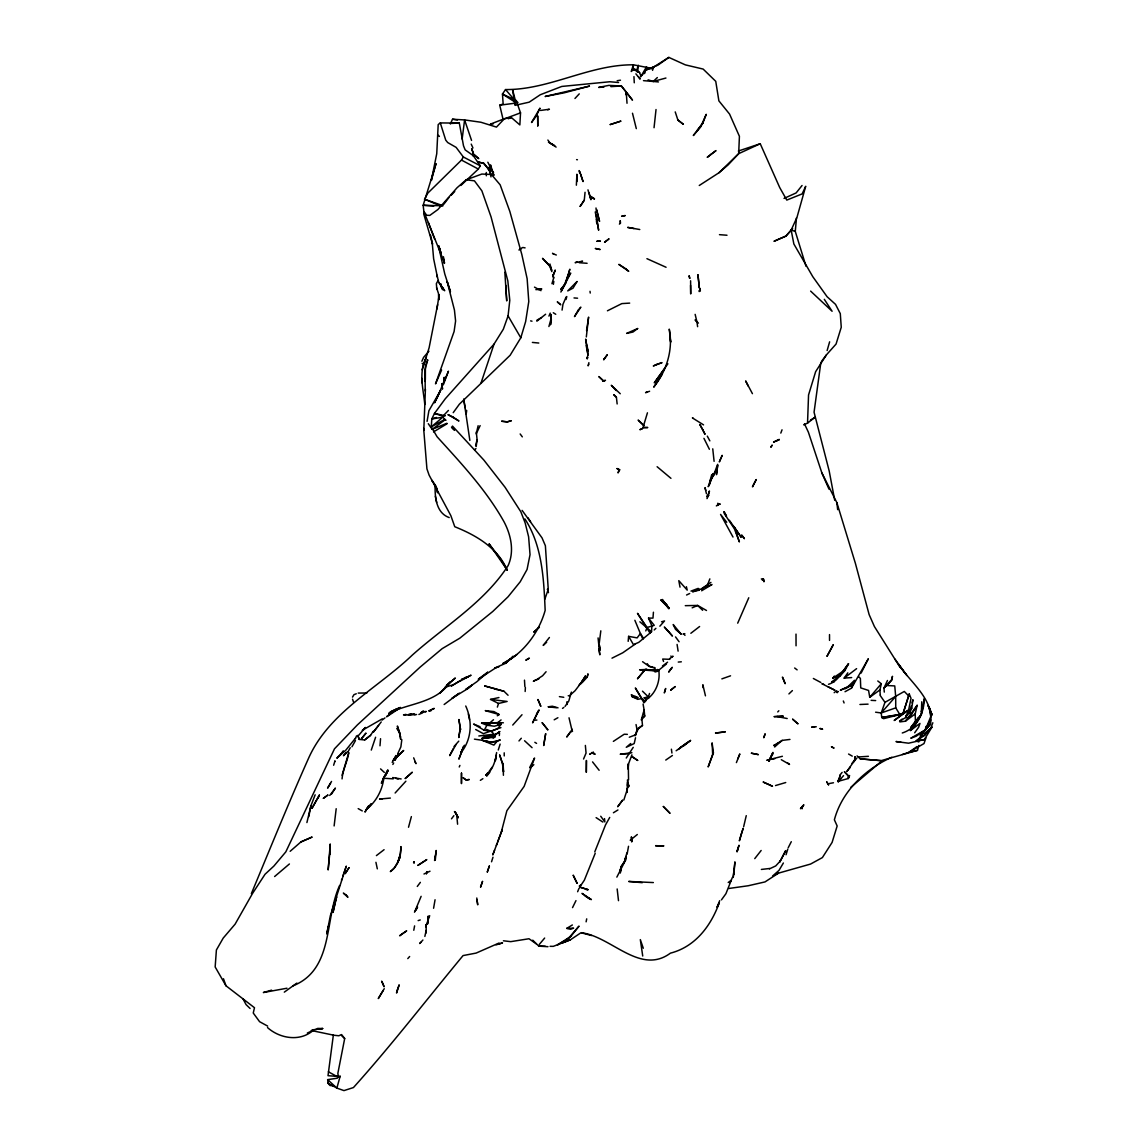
<?xml version="1.0" encoding="UTF-8"?>
<svg xmlns="http://www.w3.org/2000/svg" width="1148" height="1148" viewBox="0 0 1148 1148"><rect width="100%" height="100%" fill="white"/><g stroke="black" fill="none" stroke-linecap="round" stroke-linejoin="round"><path stroke-width="1.5" d="M803.657 424.846L807.532 423.138L808.551 394.969L815.625 371.694L826.345 354.962L836.06 344.056L841.254 327.28L840.293 313.619L835.529 304.363L827.091 296.715L812.813 276.725L793.856 243.979L791.159 230.074L796.97 217.388L805.709 186.292L802.122 193.912L786.782 200.082L779.722 187.569L760.234 143.73L738.336 151.034M424.789 404.555C423.354 388.813 418.245 372.096 426.382 357.186L423.827 364.763L429.108 347.787L437.618 304.651M627.138 788.934L626.894 792.479L627.612 781.831L628.501 786.825L629.219 785.275M426.095 933.023L426.224 924.556L425.678 926.78L429.696 915.674M631.73 840.867L631.701 841.958L631.386 836.849L631.73 840.867L630.941 839.877M330.05 851.615L330.237 843.967L328.156 869.954L330.237 848.3M900.807 742.067L895.985 741.551L908.585 743.201L924.355 739.556L931.961 727.143L924.614 735.337L920.294 735.983L930.468 724.201C934.673 699.347 910.436 682.787 898.54 664.29L905.801 674.091M628.1 764.554L627.97 769.045L628.731 763.32L631.917 754.824M329.978 854.299L330.007 853.136M914.669 732.783L918.63 727.258L919.964 723.427L910.292 730.645L914.712 725.622L921.313 714.501L921.758 701.758M436.57 287.703L438.507 293.587L438.68 300.015L439.139 294.735L436.958 308.999M586.327 336.909L588.608 317.092L586.556 330.61M423.669 213.743L432.538 244.094L430.514 234.981M733.83 874.446L734.06 869.165L733.213 877.445L734.921 861.875L734.246 870.084M576.368 185.201L576.884 174.238L576.956 181.556M520.532 112.863L503.068 119.349L499.724 105.2L517.031 102.933L520.532 112.863L519.857 124.917L511.362 117.541L504.46 118.689L490.397 124.127L493.138 123.898M633.122 70.128L633.423 64.819L650.93 68.191M625.904 856.58L625.488 860.239L621.47 866.166L620.293 872.753L621.47 866.166L624.555 861.402L625.904 856.58L625.488 860.239L616.849 877.129M480.137 425.607L476.219 433.887L478.128 425.721M443.917 382.184L444.219 377.319L443.372 384.68L448.452 371.191L437.775 396.333L434.518 402.833L440.76 390.076L428.907 410.711L427.07 421.345M658.507 670.906L657.675 671.02L666.457 663.989M525.153 691.483L525.397 687.552M634.858 620.279L640.397 633.553L637.14 637.886L628.616 636.351L633.466 644.645L638.762 642.349L651.533 631.787L651.892 625.875L648.52 618.126L652.982 618.098L653.427 612.228M499.337 735.509L499.495 733.141M466.26 413.711L466.504 410.267L466.231 413.739M627.368 785.375L627.612 781.831M441.062 286.77L441.248 284.073M628.559 779.994L628.272 763.621M425.42 389.158L423.799 430.371L426.927 468.872L429.094 475.085L450.848 515.639L454.766 526.731C476.033 535.284 497.385 547.539 507.115 569.795M587.446 356.497L587.259 358.951L587.661 357.071L587.073 358.205M379.988 745.798L380.548 738.695M460.836 185.502L478.343 169.057L480.295 165.8L473.292 155.654L465.155 149.886L463.505 145.796L459.315 123.094L440.287 122.922L438.192 124.572L436.742 153.717L431.361 180.394L436.039 163.604L423.153 205.291L423.885 211.619L444.491 262.892L443.343 258.673L444.405 263.366L443.458 256.736M400.049 858.173L400.968 846.593C400.839 855.777 398.227 866.051 390.32 871.619L394.18 868.232L398.356 861.301L400.049 855.375L397.639 862.722L400.049 855.375M333.379 1034.893L328.012 1075.69L340.21 1076.609M806.011 266.264L795.277 231.408L796.482 217.905M628.171 641.345L628.616 636.351M584.289 200.168L580.156 206.367L584.289 200.168L585.049 192.29M637.642 72.137L638.302 65.249L636.322 71.606M306.903 822.571L310.893 805.867L315.155 794.803M251.355 893.646C270.124 848.63 288.435 803.399 308.295 758.871C328.558 712.578 377.132 688.642 412.146 655.235C444.62 626.148 484.169 602.757 508.148 565.548C514.505 551.37 511.047 535.083 504.044 521.823C486.307 490.081 461.309 463.462 437.044 436.714L431.304 426.869L431.791 418.963L434.475 413.424L445.266 398.786L494.027 344.127L503.326 329.232L508.076 315.901L509.784 300.288L507.832 280.916L491.071 216.929L481.873 190.841L474.44 180.839L466.188 179.805L457.004 187.798L437.933 209.51L429.811 215.408L426.712 215.25L423.885 211.619M654.044 127.715L656.025 109.534M496.467 753.877L496.61 752.557M334.125 825.943L336.192 808.709M599.285 642.966L600.82 630.826M339.607 885.51C324.181 918.974 334.384 969.386 292.769 985.945M476.19 446.543L477.094 439.727L476.32 432.035M401.829 739.671L400.867 746.889L397.739 753.691M460.262 728.277L458.784 737.447L460.262 728.277L460.506 729.525L458.884 719.581L460.506 729.525M435.207 856.078L434.604 860.498L436.211 850.467L435.307 859.924M496.209 754.293L495.319 760.751L496.309 755.255C494.888 762.616 492.162 770.609 485.905 775.201L488 772.518M820.892 362.237L814.061 412.218L829.2 471.024L834.711 500.241M905.786 715.749L909.503 712.391L911.742 708.187L912.947 699.72L912.086 702.892M579.238 886.098L580.601 885.108L579.439 887.849M341.53 880.172L341.673 879.225M562.075 310.103L562.936 304.392L566.108 297.002M435.063 899.759L433.585 908.269M462.142 139.037L464.596 119.923L452.542 119.234L450.317 123.941M598.739 648.878L599.844 654.834L598.079 637.929M553.379 284.345L553.838 281.404M920.294 735.983L925.345 729.87L925.919 726.483M918.314 717.773L914.712 725.622L910.909 727.401L921.313 714.501L924.327 698.587C924.025 713.066 917.281 728.263 902.285 732.984M908.857 696.09L904.294 691.455L884.965 702.346L881.234 712.965L881.736 717.5L899.932 714.659L908.599 710.11L894.177 720.499L902.988 713.769L909.245 693.952L911.024 698.328L908.599 710.11L905.643 717.529L899.573 721.331L902.055 719.107M627.138 853.997L628.53 846.277M341.559 1034.535L344.687 1038.524L337.856 1073.38L338.502 1077.326L340.181 1076.063L336.881 1088.103L343.969 1090.6L353.441 1087.558C391.655 1045.039 426.511 999.707 463.06 955.581L476.119 953.084L499.15 942.982M328.4 926.135L326.75 933.984L330.337 915.745L346.309 866.123L342.893 875.867M413.782 930.267L414.6 925.876M626.894 852.892L624.555 861.402M643.095 704.097L644.128 710.038L641.789 718.146L642.493 725.464L638.604 727.947L635.102 735.811L637.04 729.755L636.049 724.56M308.74 816.745L310.893 805.867M586.111 921.83L586.714 918.859M501.489 831.367L506.885 810.689L524.134 786.394L534.566 758.024L529.687 767.524M884.29 692.101L883.96 688.025L891.752 679.846L892.484 676.301L891.881 678.827M475.616 445.682L477.094 439.727M424.86 936.424L426.138 930.526M746.257 815.654L743.66 826.66M880.2 694.612L879.942 689.891L881.305 683.734L877.775 680.979M910.909 727.401L915.43 721.346L915.2 713.927L917.123 705.331L905.442 721.202L899.817 721.905M625.674 94.61L626.248 92.113L621.369 85.985L608.827 85.383L598.668 87.42L603.905 87.09M635.533 737.748L634.184 743.56L626.263 747.291L630.754 743.517M588.881 362.668L588.135 365.853L588.752 364.217M568.145 274.874L564.228 285.694L560.669 289.583L565.648 283.025L569.839 269.206L567.385 278.103L570.714 273.066L560.87 292.051M514.735 104.454L515.868 100.335L502.465 94.05L505.536 89.558C549.375 89.989 589.355 64.431 633.423 64.819L631.199 71.535M582.022 682.802L587.145 677.205L587.876 674.192M566.05 299.499L566.796 296.543M739.054 845.387L737.073 851.673L738.164 847.411M587.145 677.205L587.963 673.991M408.516 827.249L411.371 816.615M594.764 851.888L605.527 824.91L609.717 817.433M618.959 469.647L618.069 472.919L619.676 469.805L617.064 468.571L619.676 469.805M708.703 485.762L711.731 474.641M911.225 706.063L909.503 712.391L911.44 714.644L905.442 721.202L915.2 713.927M647.443 412.806L643.296 426.554M699.218 291.578L700.093 288.449L700.337 291.09L699.218 290.846M595.224 853.28L584.361 880.157L580.457 885.983M548.902 326.534L551.27 318.068L551.069 314.452L551.327 320.45M644.588 73.572L646.525 66.785L640.656 76.93M827.134 350.542L829.631 341.817M571.36 692.101L568.791 701.012L565.074 706.364M857.068 755.901L860.268 758.871L881.133 760.65L917.453 750.376L918.888 745.411M737.073 851.673L738.91 845.445M840.35 774.728L838.27 781.788L843.55 775.618M453.216 412.663L459.387 404.182L510.143 355.263L520.805 337.799L525.626 321.641L528.783 301.537L527.133 278.706L521.823 254.483L509.856 211.505L500.155 184.828L491.416 174.482L481.844 174.051L466.188 179.805M551.944 283.714L553.695 277.888L552.906 274.903M664.491 692.416L665.682 688.484L664.29 692.933M472.718 155.755L473.163 153.014L471.613 148.766M423.684 364.849L422.148 369.828M707.469 497.5L709.464 490.985L706.996 498.619M662.152 374.176L653.714 387.163C666.672 370.833 673.302 349.824 669.255 329.132L670.69 342.176L670.001 337.397M710.598 481.715L713.095 473.636L710.899 480.481M786.036 854.743L787.772 849.147M333.637 765.242L335.015 760.837L334.757 761.669M498.275 749.974L500.126 744.105M902.988 713.769L881.736 717.5L883.601 718.662L902.988 713.769L909.245 693.952M491.545 861.775L492.994 857.212M634.414 697.568L631.744 696.406L637.757 699.333L641.847 698.515L644.229 701.241L643.971 702.791L635.346 687.968L641.847 698.515L645.377 701.729L646.066 699.835L644.215 697.797L648.39 696.951L649.524 693.435M623.838 800.013L627.554 788.504M497.357 707.111L498.533 703.466L507.129 701.457L490.526 699.419L498.533 703.466M802.065 807.532L803.844 804.762L800.457 808.723L802.495 806.197L802.122 808.737L801.548 807.962M652.552 70.329L653.614 67.072L668.839 57.4L685.37 64.876L703.136 69.067L715.749 81.336L718.878 100.852L729.583 114.111L739.412 136.311L738.681 153.66L728.162 164.853L718.978 172.745L699.261 185.488M342.061 775.259L348.791 752.571C347.471 761.555 342.707 769.935 342.061 778.904M480.983 383.145L494.027 344.127M352.508 697.109L353.971 694.669L356.282 693.765M371.278 750.075L375.597 737.246M925.962 737.92L924.011 743.56L908.857 752.327L902.357 754.494M552.891 276.582L555.259 270.038L552.733 276.166M428.017 918.888L428.749 916.879M645.779 630.912L647.027 627.497L654.245 625.344L648.52 618.126M721.59 456.804L722.135 455.34L719.322 461.926L721.03 458.081M634.155 70.401L634.6 69.196L639.594 72.568L640.728 75.596M713.41 475.703L715.362 471.656L709.966 481.026L713.41 475.703L717.629 464.323M780.812 433.097L782.032 429.811M497.558 842.288L502.307 829.545L496.352 845.416M414.5 912.244L421.129 896.33M494.573 850.18L492.779 854.93L496.955 843.866M732.324 877.574L725.923 893.704L721.461 899.86M930.669 728.449L932.836 722.752M461.754 751.639L458.87 759.158L463.562 746.559L461.109 752.571C471.785 739.154 472.66 721.375 465.744 706.006M702.877 123.123L706.235 114.312L700.481 127.256L693.32 135.521L702.877 123.123L696.994 130.671M709.851 578.879L707.455 585.121L701.945 588.795M736.399 762.602L739.829 753.92L737.848 758.828M577.631 891.738L578.836 888.71M355.406 738.666L356.554 735.811M930.468 724.201L925.345 729.87L910.809 738.221L916.219 736.184L925.345 729.87L930.77 716.625L929.048 706.738L932.033 714.86L928.072 705.532L932.033 714.86M838.829 781.157L848.3 778.516L849.391 775.933M583.557 759.015L586.054 753.102L585.365 745.425M421.876 361.233L423.598 357.372L428.936 351.216M459.243 766.979L459.903 765.415M548.945 316.116L550.236 313.103M848.3 778.516L849.592 775.517M737.705 623.163L748.769 597.764M441.578 370.058L435.523 383.877L454.106 331.499L455.598 320.981L454.436 310.032L447.16 281.59L450.432 291.678L444.75 273.87L438.708 246.92M381.423 783.137L383.949 777.397C382.456 790.168 376.142 801.993 365.911 809.828L371.292 803.83L366.93 808.823L368.508 806.37M318.226 797.731L319.388 795.134L312.012 808.235L319.388 795.134M381.452 783.094L387.809 769.964L384.566 776.105M883.874 688.326L887.447 680.477M463.95 746.372L461.109 752.571L464.495 745.21M921.198 711.502L922.633 708.373M768.93 760.952L772.934 752.414L768.73 761.282L772.934 753.849M838.169 780.238L838.27 781.788L840.379 774.541L842.13 772.389M561.544 290.616L565.648 283.025M572.536 907.623L575.966 900.635M709.808 483.222L708.173 486.695L710.095 483.337M533.849 720.255L538.828 710.239L532.586 722.853L533.849 720.255L536.891 720.069M861.129 673.058L868.333 658.765L851.414 688.212L845.028 691.713M851.414 688.212L854.499 680.305L847.281 687.308L840.322 690.206L853.481 684.151L845.028 688.843M788.202 847.755L791.288 841.699M453.36 748.482L449.7 755.614L456 744.578M849.692 767.854L850.194 767.194L846.808 771.556L854.514 760.579L855.188 756.647L854.514 760.579L852.046 763.262M780.382 860.9L785.691 850.639L779.707 862.062L780.382 860.9L775.732 865.922L769.404 868.907M443.788 204.272L448.868 197.628M392.86 764.453L393.678 762.932M480.065 726.727L473.622 724.058L484.226 730.271L486.896 725.249L490.454 725.019M839.389 676.488L844.985 670.375L848.515 663.788C842.46 671.006 838.384 681.453 828.512 684.308M440.961 206.037L424.545 199.235L427.888 193.051L461.482 160.074L463.347 157.003L456.129 147.375L447.706 142.553L445.74 140.142L440.287 122.922M925.345 729.87L930.669 719.968M348.274 751.352L350.24 747.735M416.006 909.991L417.556 907.121L415.26 910.866M392.186 762.401L396.003 755.47M544.841 599.184L548.256 589.355L545.386 545.731L542.014 537.852L522.11 510.386M351.948 746.788L355.464 740.575M657.675 671.02L658.737 670.217C660.531 680.721 655.939 693.679 646.066 699.835M382.657 779.377L384.767 775.747M383.217 990.394L378.295 998.573L384.264 988.686M368.58 805.896L364.978 812.067L367.489 808.049M331.528 781.429L327.582 788.145L330.552 783.266M848.831 776.249L848.142 777.411L848.487 775.675L844.354 771.714L847.382 775.058M783.381 862.995L778.99 870.399L772.561 876.053L778.488 873.14L810.545 864.071L822.384 857.585L832.085 842.445L837.165 825.986L834.381 819.815C841.8 791.431 865.535 768.801 891.824 757.25M626.248 758.024L633.237 747.348M911.44 714.644L917.123 705.331M621.125 868.72L619.805 870.858L621.47 866.166M331.528 794.043L335.403 788.073L329.734 795.464M359.281 739.412L357.817 735.481L359.281 739.412L364.648 739.958L370.56 735.323L373.114 731.391M905.643 717.529L911.742 708.187M665.338 367.647L654.288 382.858L667.892 363.787M536.518 713.999L539.13 710.124M572.278 729.31L566.71 737.03L570.341 732.166L572.565 731.219M392.975 760.636L395.83 756.475M834.252 681.74L831.697 681.883L839.877 675.655L848.515 663.788M851.658 677.564L844.182 678.109L847.812 672.843M489.191 771.327L492.191 767.165M340.683 754.423L343.295 750.821M420.369 882.353L417.284 886.443M545.63 314.236L536.877 321.196M641.847 75.553L645.98 70.028L657.919 65.149L668.839 57.4M821.796 361.017L826.345 354.962M729.497 882.669L731.305 880.243L728.205 882.511M438.134 280.485L436.355 283.613L436.8 288.909M378.582 725.464L373.287 732.18L381.222 721.949M451.494 818.84L453.876 815.654M844.985 670.375L839.877 675.655L832.845 678.124L834.395 676.072M754.753 858.632L761.153 850.481M549.418 637.47L543.176 645.406L546.635 642.306M486.666 776.22L489.852 772.217M802.05 185.502L796.138 192.921L784.027 198.432M578.85 685.442L584.963 677.794L575.062 690.723L569.408 695.803L568.217 695.745M570.814 936.409L579.023 926.12L567.743 939.179L557.469 944.876L570.814 936.409L562.233 943.01L570.355 939.839L581.06 932.693C611.253 936.223 640.067 975.628 670.418 953.156C695.372 946.741 710.956 925.891 719.365 902.543L717.055 907.264L719.681 900.678M355.464 738.221L345.806 750.175L336.838 758.197L341.013 753.877M363.213 730.185L365.437 727.445L358.406 735.653M500.026 739.972L497.156 741.221L493.87 745.109L482.304 740.273L474.44 739.154M539.259 944.474L544.654 938.06M853.251 762.372L856.925 758.01M858.632 676.66L860.369 678.396L860.742 687.896L868.562 690.45L869.754 697.295L881.305 683.734M915.43 721.346L921.313 714.501M518.982 740.948L521.307 738.25M546.089 671.738L542.574 675.77L535.599 680.319M791.159 230.074L785.892 236.101L774.226 241.18L785.892 236.101L792.665 228.624L791.159 230.074L795.277 231.408M638.604 727.947L637.04 729.755L642.493 725.464M875.608 712.205L881.234 712.965L895.684 696.42L894.751 685.93L886.93 685.514M346.294 752.457L343.439 755.728L347.701 751.653M453.991 746.573L458.769 741.149M407.784 958.609L409.635 956.514M777.727 743.287L774.541 746.918L782.233 740.388L789.967 739.427M659.856 626.191L664.534 620.924L661.521 621.8M512.74 725.048L522.01 714.73M395.127 792.995L405.875 781.2M422.894 940.04L419.694 943.527L420.914 942.264M485.905 775.201L488.201 772.719M574.961 98.484L579.252 93.878M513.07 656.168L505.694 663.3L494.745 668.036L498.878 666.845M777.741 711.932L778.832 710.77M504.46 118.689L496.467 127.098L480.912 122.248L464.596 119.923L471.555 140.415M891.752 679.846L883.96 688.025L891.594 680.09M451.207 195.174L454.737 191.486M382.083 720.097L384.982 717.887M680.061 747.664L690.536 740.474L676.143 750.763M448.409 410.439L443.96 415.045L445.252 415.648M655.006 671.982L658.435 671.092L639.623 669.786L647.027 669.442L645.119 669.571L637.556 678.683L645.119 669.571L658.737 670.217M446.515 685.643L450.188 681.984C436.814 702.748 409.779 703.093 389.516 712.793M692.804 592.038L699.62 588.953M654.202 629.965L655.881 628.343M718.978 172.745L738.681 153.66L760.234 143.73M788.92 693.923L792.393 690.594M678.411 749.429L686.49 743.215M592.067 197.743L594.535 198.834L592.339 197.585M643.483 80.647L653.241 81.465L657.345 77.562M881.549 761.196L850.654 787.471M446.5 685.844L455.326 678.023L446.472 685.456M530.218 767.955L533.834 764.668M487.713 672.312L476.836 681.725L465.83 689.417L472.302 684.796L468.728 688.068L452.025 698.271L457.837 694.167M505.694 663.3L510.803 658.722L502.824 663.601C523.588 653.341 539.043 632.376 545.156 610.377C543.808 579.381 542.387 545.759 524.909 518.953M834.194 692.689L835.041 691.928M924.355 739.556L916.204 740.948L921.457 736.342M924.083 734.046L931.961 727.143M290.157 851.299L300.891 841.943L311.897 837.15L300.891 841.943M481.586 723.125L497.744 722.652L501.131 724.302L494.401 726.21L486.896 725.249L481.586 723.125L489.191 723.47L493.482 719.739M274.616 876.541L289.411 863.97M442.54 417.384L431.304 426.869L444.807 419.393M619.403 224.118L620.394 223.286L620.264 220.789L620.394 223.286M634.887 644.315L622.776 652.781L611.999 658.163M386.575 716.682L396.218 709.148L389.186 712.721M489.191 723.47L497.744 722.652L501.073 719.925M630.209 840.236L637.312 834.51M763.463 579.109L762.272 580.07L763.449 579.123L763.951 581.792L763.463 579.109L761.339 578.922M493.009 738.379L495.032 736.772L481.916 738.394L495.032 736.772M683.706 745.884L690.536 740.474M782.233 740.388L773.723 745.497L777.11 744.263M474.511 449.729L475.946 448.595M807.532 423.138L814.922 417.341L810.459 420.154M364.648 739.958L370.56 735.323M444.147 704.513L459.3 693.134M395.902 757.824L403.694 750.462L396.132 757.723M608.641 239.085L604.566 242.257L609.043 238.899M699.606 626.521L690.852 633.28M710.942 582.423L700.61 589.355M499.767 731.592L491.545 737.49L482.677 737.633L496.223 734.333L482.677 737.633M376.401 855.604L384.078 849.692M844.182 678.109L856.609 668.638M487.556 672.269L478.286 679.214L496.094 667.634M662.425 666.041L667.576 662.195M428.276 423.698L432.179 429.366L444.965 419.838M562.52 708.402L563.84 707.426M422.938 711.272L420.699 712.922L423.856 711.416L420.699 712.922L423.067 711.286M516.873 654.547L510.917 658.938L511.664 658.392M837.94 780.712L840.623 778.746M869.754 697.295L879.942 689.891M491.545 737.49L499.61 731.649M651.002 68.966L653.614 67.072L645.98 70.028M669.557 658.737L673.058 656.211L671.652 657.087L670.891 656.01M284.302 992.145L296.887 983.09M917.065 746.516L908.857 752.327L917.453 750.376M701.615 590.775L711.99 584.504L705.446 587.633M776.737 440.76L779.248 439.512L773.623 442.066L779.248 439.512M665.754 760.062L672.412 755.484M519.786 249.503L521.795 248.126L518.925 250.006M417.843 865.391L426.798 859.594L417.915 865.377M832.845 678.124L843.579 670.92M916.204 740.948L924.614 735.337M386.919 716.625L400.336 707.728M497.271 715.792L499.165 714.544L493.941 711.588L485.274 710.626L499.165 714.544M480.352 780.324L482.877 778.688M778.488 873.14L764.999 881.922L748.209 885.754L728.679 888.495M592.038 752.758L589.656 754.279L590.632 753.82M362.309 730.3L382.241 718.878M613.405 812.755L617.94 809.971M533.361 681.309L535.972 679.716M613.362 741.378L624.182 734.246L627.368 734.361M566.753 928.373L573.627 928.158L570.671 929.277L566.753 928.373L572.364 924.972M433.514 431.906L447.117 423.727M526.258 659.928L529.343 658.134L525.813 660.157M536.934 320.163L541.497 317.58M647.501 391.683L645.578 392.688L649.61 391.253M554.183 719.81L557.899 717.715M400.408 707.383L388.813 713.898L399.404 708.086M404.971 715.017L416.566 714.53M607.436 310.792L621.843 303.603L629.678 303.115M460.104 681.123L471.067 675.196L461.525 679.458M423.21 363.902L422.148 363.342M716.338 505.924L718.878 504.661L717.385 505.02M428.85 710.985L434.245 708.402L430.443 710.138M686.561 595.008L689.675 593.516M642.564 428.419L639.866 429.696L642.521 428.577M423.985 874.001L429.998 871.217M730.544 675.813L721.862 678.87M390.951 711.559L399.016 707.871M413.797 861.99L413.567 862.579M307.32 1033.042L313.174 1030.373C300.102 1041.968 279.825 1038.624 267.513 1027.575M418.891 714.472L422.708 712.779M692.172 607.837L697.64 605.441L706.494 610.492M577.229 261.816L575.148 262.691L582.581 261.17L579.252 262.72L587.102 263.294M432.179 429.366L446.873 423.268M533.906 680.936L538.828 678.927M461.353 679.602L468.427 676.746L465.069 677.607M508.263 118.761L511.362 117.541M500.915 727.631L483.365 733.658L475.674 729.511M570.355 939.839L553.293 946.354L550.064 946.311M629.291 737.231L636.064 734.648M444.793 687.408L451.465 685.256M698.242 588.364L691.01 591.091L699.247 590.216L693.952 590.904M499.724 105.2L503.14 103.937L502.465 94.05L515.337 102.287M629.448 753.576L620.221 754.25L631.902 752.701M881.234 712.965L895.741 707.857L895.684 696.42M547.668 109.821L549.404 109.232L540.55 110.452M436.47 417.456L431.791 418.963L443.515 417.097M418.145 920.61L420.254 919.935M425.879 711.473L424.545 711.904L426.324 711.516M766.634 760.249L782.405 756.288M500.026 740.058L493.009 742.139L484.312 741.206M496.051 944.89L502.537 942.881L497.931 944.287M775.531 785.548L785.734 782.534M271.574 990.15L263.366 992.532L286.971 988.227M507.631 421.79L511.334 420.742L507.1 421.847L501.719 421.244L507.1 421.847M648.103 79.843L653.241 81.465L665.94 78.035M635.648 69.612L631.658 70.688L634.6 69.196L639.594 72.568M683.017 634.083L684.811 633.639M404.412 714.687L403.508 714.917L405.947 714.372M768.112 759.804L774.929 758.656M605.183 380.433L602.686 381.036L605.484 380.375M515.036 105.358L529.185 102.172L540.263 94.753L561.788 86.444L609.818 81.752L618.571 82.513M490.526 699.419L498.921 697.539M591.837 198.059L593.243 198.001L591.177 196.495M621.656 216.283L625.215 215.566L621.958 216.14M829.243 783.539L833.462 782.764M408.458 715.032L414.313 714.013M538.125 289.583L541.799 288.98L535.872 289.655M617.165 80.733L620.465 80.202M333.508 1085.764L329.993 1085.506L328.012 1083.181L327.654 1079.637L337.34 1078.202M431.131 710.44L429.165 710.727L431.261 710.526M556.292 707.728L548.314 706.795L552.332 706.221L558.043 707.842M315.614 1029.469L322.703 1028.536L317.537 1028.407M312.227 1029.9L322.703 1028.536M469.245 779.506L466.045 779.923L463.433 778.014M490.067 742.082L482.304 740.273L490.067 742.082L497.156 741.221M814.707 726.799L811.622 727.129L816.285 726.77M469.13 779.549L466.045 779.923L463.161 777.799M478.845 735.968L494.071 734.218L491.358 731.419L486.522 729.411M761.368 869.438L769.82 868.476M450.547 123.439L459.315 123.094M390.377 798.075L379.572 799.051L382.37 798.793M678.253 662.066L681.324 661.808M410.094 714.271L411.917 714.142L408.889 714.257M497.572 724.546L501.131 724.302L497.816 728.463L491.358 731.419L484.226 730.271M858.474 756.977L868.433 756.302M596.874 241.295L600.404 241.066L597.147 241.224M610.894 86.645L621.369 85.985L632.491 100.12L626.248 92.113L627.023 103.263M774.111 716.653L783.295 716.18L774.441 716.639M644.215 697.797L649.223 697.554M859.938 704.485L868.075 704.14M685.284 605.67L697.64 605.441L702.633 610.277M358.219 693.076L366.872 693.005M642.708 427.601L647.759 427.53L643.597 427.53M642.263 882.683L628.731 881.449L653.356 882.568M532.729 940.169L538.814 946.153L545.243 946.239M442.568 205.75L423.153 205.291L433.772 206.066M497.744 722.652L503.384 722.795M586.14 889.6L587.991 889.657L579.884 887.131L587.991 889.657M669.815 659.325L662.697 659.038L663.544 661.478M871.131 700.337L875.666 700.581M538.814 946.153L547.969 946.684M384.824 778.315L393.247 778.846M719.466 234.666L727 235.24M574.014 297.935L577.573 298.207M649.725 669.987L658.263 671.049L657.747 669.442M860.268 758.871L881.133 760.65M653.241 81.465L658.464 81.939M532.385 342.42L538.785 343.037M548.314 706.795L551.557 707.139M503.427 940.786L510.745 941.647L528.984 938.748L536.389 943.929M392.645 777.569L401.14 778.947M576.597 159.629L577.43 159.744M836.189 691.412L838.255 691.699L836.16 691.311L837.15 692.588L836.16 691.311M559.406 696.635L563.768 697.295M452.542 119.234L457.421 120.009M522.67 247.48L525.081 247.868M634.012 228.538L627.683 227.39L639.78 229.528M776.995 716.524L787.184 718.533M652.193 666.931L649.007 666.285L642.564 661.693M595.281 248.513L600.16 249.532L595.654 248.485M819.93 728.664L822.614 729.253L820.26 728.363M311.266 1030.502L334.068 1035.266L338.832 1035.769L340.827 1034.865L344.687 1038.524M444.907 415.748L434.475 413.424L443.659 416.351M530.62 320.88L531.998 321.196M504.029 691.297L484.7 685.944L504.029 691.297L508.062 695.258M591.593 935.534L581.893 932.965M413.266 714.257L415.117 714.716M823.704 684.251L821.896 683.734L834.94 690.235L827.966 686.748M718.978 503.843L720.241 504.23L717.615 503.326M424.545 199.235L443.013 205.736M655.895 671.092L653.269 669.686L658.22 670.963M395.787 778.287L398.126 779.133M473.32 154.263L478.745 158.654L474.354 154.65M638.144 697.51L631.213 694.884L635.547 697.539M552.992 253.751L556.321 255.014M362.28 810.933L358.19 808.623M916.506 741.048L918.802 741.967M693.249 418.274L692.388 417.915L703.552 424.875M690.608 280.772L690.694 293.945L690.565 285.335M646.927 258.673L666.07 267.269M494.616 688.57L496.811 689.589M666.787 604.551L664.032 603.13L669.026 607.952M463.347 157.003L480.295 165.8M461.482 160.074L478.343 169.057M813.358 678.482L820.849 682.486M534.494 287.129L541.024 290.659M585.25 896.129L591.378 899.616L582.007 893.388L590.129 899.343M328.371 1071.802L338.502 1077.326M267.656 1026.111L259.577 1021.677L253.249 1013.024L254.483 1007.729L225.969 985.773L215.164 966.975L216.398 949.984L223.214 938.088L235.11 924.154L252.531 893.445L265.03 874.274L273.898 866.051L285.823 851.859L334.484 748.826L357.329 724.962L420.24 667.017L442.138 648.663L459.817 638.188L492.779 611.468L508.033 596.817L520.216 581.778L527.061 569.48L530.032 554.685L528.611 536.805L525.153 522.914L520.848 511.807L505.106 487.326L483.868 460.075L452.456 426.066M328.012 1083.181L336.881 1088.103L327.654 1079.637M848.573 754.035L852.246 756.116M449.198 517.576C436.154 512.955 434.848 497.228 435.121 485.547M781.314 759.718L789.537 764.453L787.399 762.717M551.212 143.543L554.14 145.337M534.839 742.311L536.575 743.387M553.279 312.73L555.747 314.294M548.471 142.223L554.871 145.911M596.113 817.634L602.844 822.068M550.595 143.443L556.12 147.102M653.8 667.261L655.221 668.236L649.007 666.285L647.228 663.659M552.504 253.234L553.939 254.296M794.66 668.007L797.128 669.872M560.439 304.378L557.282 301.881L560.769 304.88M677.75 119.851L683.361 124.3L677.937 120.167L675.225 111.901M639.881 621.8L651.533 631.787M669.069 608.483L660.703 599.887L666.457 604.566L669.255 608.383M657.115 466.719L670.949 478.329M443.745 418.403L445.984 420.268M603.446 380.749L598.854 376.573L603.719 381.222M620.264 393.75L611.281 385.283L616.218 390.55M592.985 197.815L594.19 198.905M524.564 740.747L532.069 747.692M644.071 425.592L638.144 420.082L643.712 425.535M380.562 768.887L384.322 772.403M810.631 291.104L832.099 311.252L824.307 299.312M616.404 397.222L613.778 394.682L616.404 397.222L617.15 403.967M250.092 1008.489L246.059 1004.586L243.06 998.961M642.478 691.168L648.39 696.951M635.59 696.52L637.484 698.371M698.414 323.119L695.128 319.862L696.98 322.071L697.611 326.678M438.206 135.22L439.411 136.411M453.876 429.567L451.48 427.099L454.551 430.371M515.868 100.335L517.949 102.588M724.23 513.529L734.333 528.697L739.384 541.928L735.997 531.739M505.536 89.558L515.552 101.168L512.625 89.903L514.763 103.636M579.453 172.458L580.099 173.219L579.123 170.593L580.099 172.989M488.072 168.541L491.559 175.056M493.554 172.516L489.177 167.106L491.373 169.1L493.898 175.371L490.483 164.896L491.373 169.1L487.843 162.227M635.892 73.845L640.125 79.083L638.518 76.643M726.741 522.283L720.571 514.404L732.998 537.049M592.555 761.899L599.127 770.279M683.821 633.811L684.983 635.375M665.467 603.776L662.238 599.443L668.724 608.727M520.159 433.973L522.311 436.857M675.526 636.91L679.085 641.732M729.382 520.288L741.206 537.293L733.959 526.53L734.548 527.98M894.895 659.081L906.848 675.498M600.72 816.242L604.838 821.911L604.522 818.61M433.829 483.294L435.594 485.805M880.042 695.258L884.965 702.346M547.897 140.042L549.792 142.797M434.633 484.298L431.906 480.28L432.94 482.031M647.027 627.497L637.484 613.319L650.155 633.309M528.008 517.82L530.591 521.752M507 569.738L489.048 543.822L501.231 559.908L507.115 570.24M723.771 511.807L726.483 516.126L724.273 511.879M454.45 811.564L458.353 817.792L455.383 812.181M396.792 728.392L399.992 733.543L400.681 739.355M900.003 667.232L874.432 626.578L869.136 614.596L855.389 563.324L836.878 502.681L821.882 472.947L808.393 432.208L804.504 423.913M895.741 707.857L899.932 714.659M488.087 167.78L489.78 170.578L491 176.907M508.076 315.901L520.805 337.799M414.758 761.411L415.992 763.664L413.682 757.838M707.283 436.125L709.851 440.875M752.428 393.664L745.64 380.921L748.166 386.029M455.282 812.11L456.703 814.879L457.593 824.207M435.02 484.657L436.972 488.503M703.939 438.349L709.392 449.27M471.225 144.103L472.962 147.992M821.882 472.947L828.971 489.134M428.362 222.54L434.705 239.214M579.941 172.229L583.055 181.571L580.601 174.195M471.713 148.924L473.593 153.66M690.077 278.333L689.073 275.678L689.388 277.945M843.335 700.983L844.081 702.963M643.554 712.908L644.731 716.137L641.287 719.983L641.789 718.146L644.731 716.137L644.128 710.038M223.473 978.742L225.969 985.773M352.536 699.232L353.627 702.332M705.79 490.411L705.001 487.627L706.451 493.74M643.296 948.248L640.326 939.609L642.722 956.026M499.739 755.24L502.379 763.248L503.57 771.886L503.068 763.305L503.412 775.287M595.252 211.892L598.653 230.031M499.681 754.982L502.379 763.248M399.992 733.543L397.366 726.01L400.523 736.829M587.963 189.865L590.919 199.709L588.967 192.548M586.183 345.462L588.049 355.392L585.652 339.134L587.948 351.575L587.073 345.404M551.887 271.646L549.289 265.159L542.516 258.329L550.523 266.982L551.729 270.426L549.935 263.997M552.791 274.759L553.695 277.888M440.875 252.933L439.627 248.413L440.99 253.665L438.823 245.6M437.445 277.271L433.628 258.731L432.236 242.773M596.472 219.325L597.304 222.339L596.415 219.096M435.336 496.28L436.656 502.422M569.021 717.801L571.977 730.257M436.886 275.147L438.823 282.379L444.692 290.745L439.354 283.197L443.056 288.808L440.717 285.235L442.497 289.727M632.491 113.236L636.308 128.633M695.143 314.365L696.98 322.071M705.46 695.832L702.849 684.753L703.107 687.666M686.404 586.7L687.207 590.115L678.812 580.658L680.018 587.145M599.902 648.864L599.328 645.076L600.203 650.256M469.503 719.595L468.341 713.984M375.927 862.306L377.319 868.849M596.257 214.949L598.582 230.059M437.015 489.45L437.589 492.808L437.001 489.392M617.165 888.968L618.499 900.663M463.72 399.145L469.848 440.373M463.792 399.447L465.127 407.684M627.411 779.994L628.501 786.825M587.704 350.025L587.948 351.575M677.09 644.43L678.109 651.131M442.468 388.612L441.722 383.676L442.525 388.985M593.229 752.571L595.123 754.336L591.737 752.514L593.387 753.648L593.215 751.997M595.984 207.989L596.486 211.462M477.023 900.075L477.726 904.839L476.779 897.994M671.393 749.185L671.924 753.031M596.4 220.646L596.831 223.817M590.015 291.305L590.23 293.056M566.911 701.758L567.227 704.47M425.277 380.002L424.746 375.367L425.277 381.423M836.878 502.681L837.667 509.64M400.178 735.423L400.566 738.881M712.75 448.825L714.099 461.324M414.17 863.009L414.055 861.746L414.055 862.708M504.833 272.219L506.727 300.919L505.78 285.321M524.478 680.147L524.866 686.619M633.954 76.643L634.27 82.785M425.348 379.644L425.406 366.04L427.73 359.812L424.961 370L425.248 391.052M421.79 378.438L421.962 382.872M796.009 634.098L796.052 645.807M504.216 752.83L504.23 755.929M486.307 172.501L486.307 175.787M829.516 634.586L829.53 640.397M423.799 428.405L423.799 430.371M461.496 773.092L461.467 783.496L461.496 773.092M586.427 760.55L586.327 772.174L586.427 760.55M428.218 916.262L427.644 923.781L428.218 916.262M537.68 116.02L537.752 125.907L537.68 116.02M545.659 733.759L543.693 745.439L545.659 733.759M551.27 318.068L550.538 324.626L551.27 318.068M717.701 465.241L716.467 474.669L717.687 465.27M335.288 901.998L333.02 912.416L336.665 896.803L335.288 901.998M482.519 881.449L480.582 887.074L482.519 881.449M489.378 865.979L487.312 871.963L489.378 865.979M426.999 871.648L426.41 873.728L426.999 871.648M397.409 989.906L396.534 993.034L399.174 984.841L397.409 989.906M741.235 834.309L739.355 840.824L743.187 828.239L741.235 834.309M712.664 754.408L708.158 766.936L713.439 752.93L712.104 742.871L712.664 754.408M765.056 734.017L763.836 737.59L765.056 734.017M833.175 644.875L827.062 656.168L833.175 644.875M539.919 108.328L536.188 116.163L531.538 122.52L539.919 108.328M753.92 483.868L752.471 486.867L756.245 479.548L753.92 483.868M387.249 772.059L385.685 775.302L388.124 770.48L387.249 772.059M585.322 676.1L580.644 683.878L585.322 676.1M349.006 867.701L345.232 873.556L349.006 867.701M643.397 638.173L642.866 639.135L640.397 633.553L643.397 638.173M578.147 310.29L574.488 316.618L580.831 307.133L578.147 310.29M398.916 753.59L394.912 760.134L398.916 753.59M365.868 733.256L361.491 738.681L365.868 733.256M576.985 281.561L573.01 288.177L567.729 290.903L576.985 281.561M772.073 445.266L770.968 447.031L772.073 445.266M604.178 358.98L603.633 359.826L607.335 354.703L604.178 358.98M670.834 668.825L668.653 672.111L672.312 667.304L670.834 668.825M622.503 800.285L617.796 806.599L622.503 800.285M327.811 795.119L323.392 798.305L327.811 795.119M447.132 685.643L439.612 693.363L447.132 685.643M412.161 772.346L405.273 778.473L412.161 772.346M708.703 495.305L707.053 496.108L708.703 495.305M539.359 627.152L533.935 631.988L539.359 627.152M675.182 686.604L670.791 690.077L675.182 686.604M711.301 154.133L707.225 157.348L715.993 150.603L711.301 154.133M402.173 933.841L399.648 935.792L406.679 930.856L402.173 933.841M637.642 328.543L632.95 332.045L626.664 333.394L637.642 328.543M459.659 681.108L451.451 685.901L459.659 681.108M656.312 364.519L653.312 365.968L662.023 362.625L656.312 364.519M620.738 121.171L610.234 124.558L620.738 121.171M589.412 86.129L564.285 92.801L545.113 96.489L589.412 86.129M725.091 731.893L715.563 733.027L725.091 731.893M663.644 845.875L655.637 845.703L663.644 845.875M758.24 754.595L751.438 753.217L758.24 754.595M483.839 163.36L477.568 161.825L483.796 163.447L489.78 170.578L483.839 163.36M769.648 784.859L763.119 782.018L772.504 786.323L769.648 784.859M452.915 416.982L447.95 414.6L458.956 420.986L452.915 416.982M833.835 747.994L831.511 746.831L833.835 747.994M625.732 268.747L618.844 264.384L628.731 271.33L625.732 268.747M637.642 760.421L631.874 756.475L637.642 760.421M346.524 895.354L343.352 893.087L347.916 897.32L346.524 895.354M797.86 723.742L792.68 719.236L797.86 723.742M681.065 634.055L675.512 629.348L673.187 624.526L681.065 634.055M669.858 813.157L663.329 806.499L669.858 813.157M669.241 632.232L664.333 627.023L672.427 636.078L669.241 632.232M744.363 538.584L741.78 535.212L744.363 538.584M547.783 729.769L542.2 722.766L547.783 729.769M828.555 784.802L826.833 781.989L828.555 784.802M702.734 429.668L699.85 424.487L705.044 434.331L702.734 429.668M577.128 883.357L573.254 875.336L577.128 883.357M383.001 983.793L381.638 981.167L384.078 986.778L383.001 983.793M783.969 680.506L782.419 677.09L785.132 683.706L783.969 680.506M540.737 706.207L537.953 699.577L540.737 706.207M599.514 221.263L596.63 209.783L599.514 221.263M548.414 592.526L547.496 589.24L548.414 592.526M699.333 287.89L697.97 274.86L699.333 287.89"/></g></svg>
